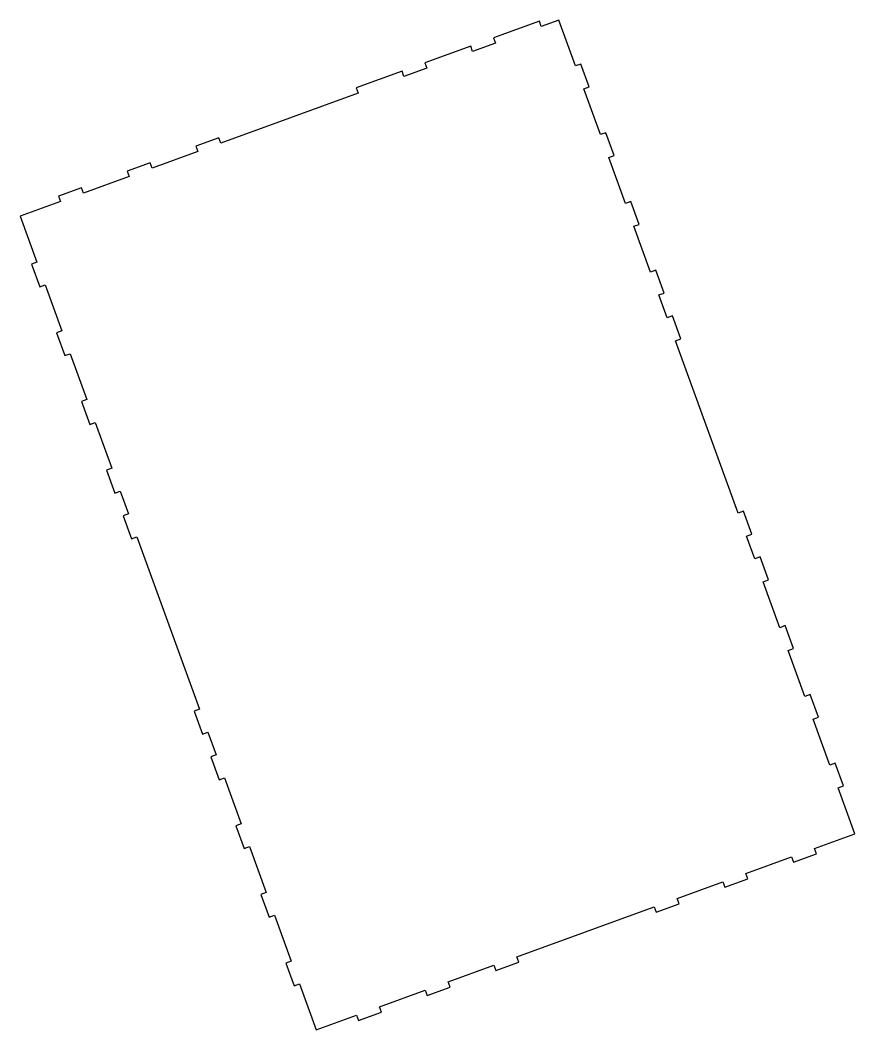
# Model space of a CAD drawing. Header units: millimetres. Extents: x 8 to 878, y -852 to 201.
import ezdxf

# ---------------------------------------------------------------- set-up
doc = ezdxf.new("R2010")
doc.units = ezdxf.units.MM
doc.layers.get('0').update_dxf_attribs({"linetype": 'CONTINUOUS'})

msp = doc.modelspace()

# ---------------------------------------------------------------- linework, layer by layer
msp.add_lwpolyline([(407.8, 142), (405.8, 147.7), (358, 130.3), (360.1, 124.7), (216.9, 72.5), (214.8, 78.2), (190.9, 69.5), (193, 63.9), (145.3, 46.5), (143.2, 52.1), (119.3, 43.4), (121.4, 37.8), (73.7, 20.4), (71.6, 26.1), (47.7, 17.4), (49.8, 11.7), (7.7, -3.6), (25.1, -51.3), (19.4, -53.4), (28.1, -77.2), (33.8, -75.2), (51.1, -122.9), (45.5, -125), (54.2, -148.8), (59.8, -146.8), (77.2, -194.5), (71.6, -196.6), (80.2, -220.5), (85.9, -218.4), (103.3, -266.1), (97.6, -268.2), (106.3, -292.1), (111.9, -290), (120.6, -313.9), (115, -315.9), (123.7, -339.8), (129.3, -337.7), (194.7, -517.4), (189.1, -519.5), (197.8, -543.3), (203.4, -541.3), (212.1, -565.1), (206.4, -567.2), (215.1, -591.1), (220.8, -589), (238.1, -636.8), (232.5, -638.8), (241.2, -662.7), (246.8, -660.6), (264.2, -708.4), (258.6, -710.4), (267.3, -734.3), (272.9, -732.2), (290.3, -780), (284.6, -782), (293.3, -805.9), (299, -803.8), (316.3, -851.6), (358.4, -836.2), (360.5, -841.9), (384.3, -833.2), (382.3, -827.6), (430, -810.2), (432.1, -815.8), (456, -807.1), (453.9, -801.5), (501.6, -784.1), (503.7, -789.8), (527.6, -781.1), (525.5, -775.4), (668.7, -723.3), (670.8, -728.9), (694.6, -720.3), (692.6, -714.6), (740.3, -697.2), (742.4, -702.9), (766.2, -694.2), (764.2, -688.6), (811.9, -671.2), (814, -676.8), (837.8, -668.1), (835.8, -662.5), (877.9, -647.2), (860.5, -599.4), (866.2, -597.4), (857.5, -573.5), (851.8, -575.6), (834.5, -527.8), (840.1, -525.8), (831.4, -501.9), (825.8, -504), (808.4, -456.2), (814, -454.2), (805.3, -430.3), (799.7, -432.4), (782.3, -384.6), (788, -382.6), (779.3, -358.7), (773.6, -360.8), (765, -336.9), (770.6, -334.8), (761.9, -311), (756.3, -313), (690.9, -133.3), (696.5, -131.3), (687.8, -107.4), (682.2, -109.5), (673.5, -85.6), (679.1, -83.6), (670.4, -59.7), (664.8, -61.7), (647.4, -14), (653.1, -12), (644.4, 11.9), (638.7, 9.9), (621.4, 57.6), (627, 59.6), (618.3, 83.5), (612.7, 81.5), (595.3, 129.2), (601, 131.3), (592.3, 155.1), (586.6, 153.1), (569.3, 200.8), (551, 194.2), (549, 199.8), (501.2, 182.4), (503.3, 176.8), (479.4, 168.1), (477.4, 173.7), (429.6, 156.4), (431.7, 150.7)], close=True)

doc.saveas('drawing.dxf')
